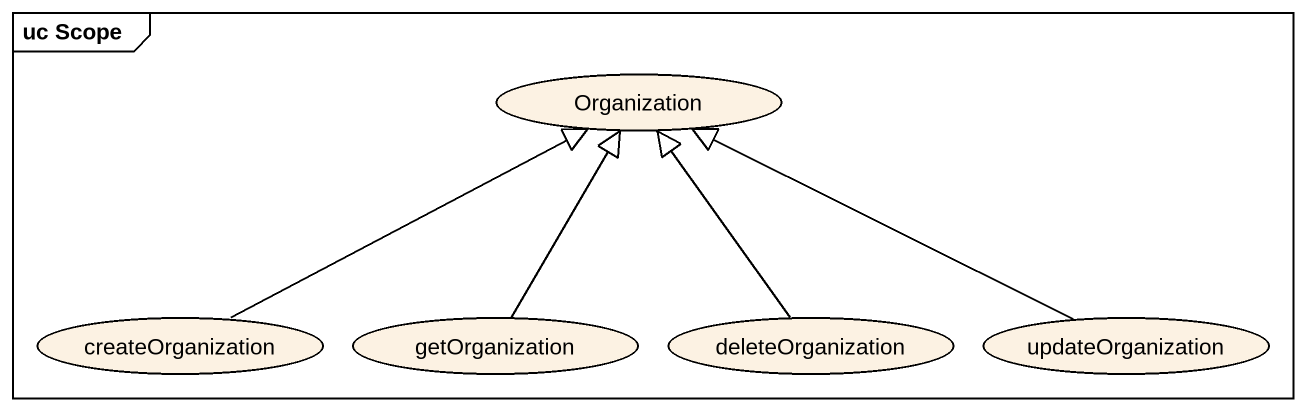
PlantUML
@startuml
mainframe uc Scope
usecase Organization
usecase createOrganization
usecase getOrganization
usecase deleteOrganization
usecase updateOrganization
createOrganization -right-|> Organization
getOrganization -up-|> Organization
deleteOrganization -up-|> Organization
updateOrganization -left-|> Organization
@enduml
